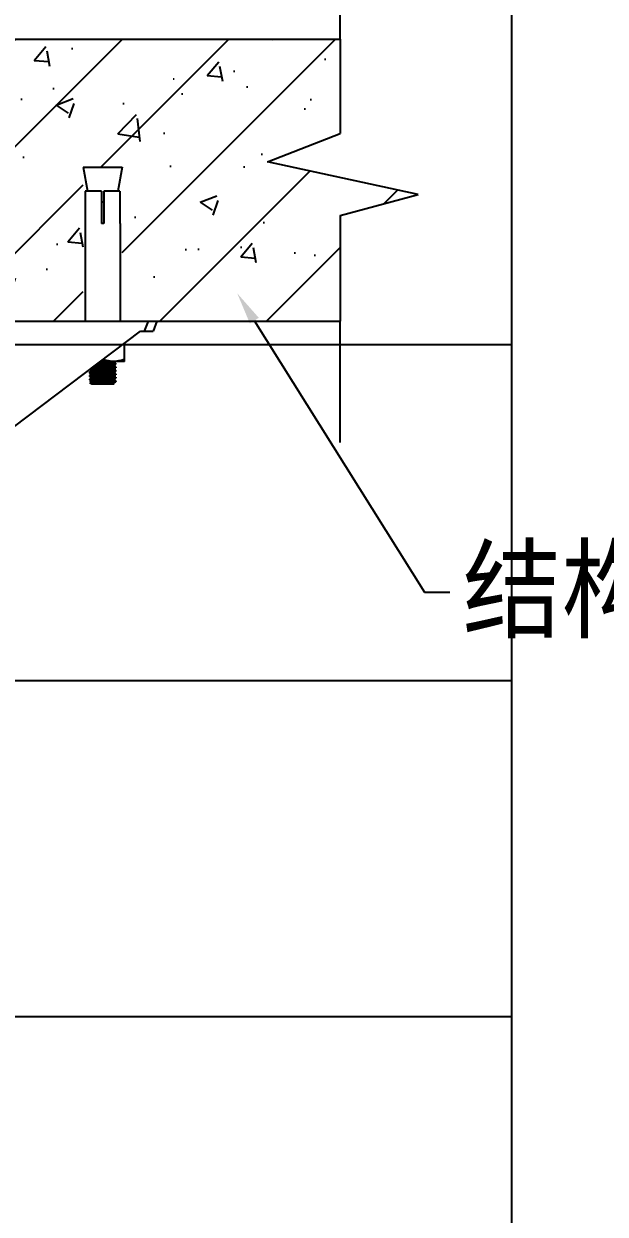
# Model space of a CAD drawing. Extents: x 14168272 to 29396535, y -812963 to 33736.
# Drawn here: x 14624130 to 14625689, y -202537 to -199348 of the extents above; entities that cross this region are included whole.
import ezdxf
from ezdxf import colors
from ezdxf.entities.mleader import LeaderData, LeaderLine
from ezdxf.math import Vec2, Vec3

# ---------------------------------------------------------------- set-up
doc = ezdxf.new("R2010")
doc.units = 0
doc.header["$LTSCALE"] = 1000
doc.header["$MEASUREMENT"] = 0
for name, color, linetype in [('02___PRT_ALL_AXES', 7, 'Continuous'), ('JZ_0', 7, 'Continuous'), ('图框', 4, 'Continuous')]:
    doc.layers.add(name, color=color, linetype=linetype)
doc.styles.add('标题文字', font='txt.shx', dxfattribs={"bigfont": 'hztxt.shx'})

# ---------------------------------------------------------------- blocks, each defined once
blk = doc.blocks.new('抗震大样2')
at = {"layer": '图框', "linetype": 'Continuous'}
h = blk.add_hatch(dxfattribs=at)
h.set_pattern_fill('ANSI31', color=8, scale=2307.852, style=0)
h.set_pattern_definition([(45, (-2247965.054373815, -5842323.887554803), (-203.987224896867, 203.9872248968669), [])])
h.paths.add_polyline_path([(3942.014406284783, 1523.56508099311), (4091.56321588438, 1523.56508099311), (4091.56321588438, 933.6781097904313), (3942.014406284783, 933.6781097904313)])
h.paths.add_polyline_path([(8426.713277483359, 1523.56508099311), (8576.262087083422, 1523.56508099311), (8576.262087083422, 933.6781097904313), (8426.713277483359, 933.6781097904313)])
h.paths.add_polyline_path([(271.8964836336672, 2013.752845788142), (9410.990403633565, 2013.752845792333), (9410.990403633565, 1651.957092799945), (9132.944223188795, 1544.37466709502), (9710.119039889425, 1419.172648607753), (9410.990403633565, 1339.112144922605), (9410.990403633565, 933.678109792294), (8708.444682077039, 933.6781097913627), (7940.679646284785, 933.6781097913627), (271.8964836336672, 933.678109792294), (271.8964836336672, 1339.112144922605), (571.0251198895276, 1419.172648607753), (-6.149696811567992, 1544.37466709502), (271.8964836336672, 1651.957092799945)])
edge = h.paths.add_edge_path(flags=16)
edge.add_line((4083.125004977919, 1432.174141782569), (4083.125004977919, 1307.550133784767))
h = blk.add_hatch(dxfattribs=at)
h.set_pattern_fill('AR-CONC', color=8, scale=92.31407999999999, style=0)
h.set_pattern_definition([(49.99999999999999, (-2247965.054373815, -5842323.887554803), (662.1321387742055, -57.92905608954079), [69.23555999999998, -761.5911599999996]), (355, (-2247965.054373815, -5842323.887554803), (-128.0870171125717, 694.3792480575353), [55.38844800000003, -609.2729280000002]), (100.4513999999999, (-2247909.876697321, -5842328.714971914), (534.0456134429872, 636.449770409782), [58.84116998875196, -647.2528901853691]), (46.18419999999999, (-2247965.054373815, -5842139.259394804), (985.2137554211163, -152.7973553029011), [103.8533399999999, -1142.386739999999]), (96.63559999999998, (-2247882.953235886, -5842151.992559262), (862.8252777303945, 899.2479506373298), [88.26175775255012, -970.8791801903977]), (351.1842, (-2247965.054373815, -5842139.259394804), (862.8245757602127, 899.2486245530843), [83.08267200000002, -913.9093920000004]), (20.99999999999998, (-2247872.740293814, -5842185.416434804), (551.0292536182784, -371.6739248239132), [69.23555999999999, -761.59116]), (326.0000000000001, (-2247872.740293814, -5842185.416434804), (224.6143101623545, 669.4155927045877), [55.38844799999999, -609.2729279999999]), (71.4514, (-2247826.821209049, -5842216.389291207), (775.6437895268194, 297.7410607572227), [58.84116998875199, -647.2528901853693]), (37.49999999999998, (-2247965.054373815, -5842323.887554803), (11.22525856548796, 307.3078985409198), [0, -601.8878015999999, 0, -618.5043359999999, 0, -611.5807799999999]), (7.499999999999998, (-2247965.054373815, -5842323.887554803), (242.850223249975, 364.0975432364513), [0, -352.6397856, 0, -588.0406896000001, 0, -233.093052]), (327.5, (-2248170.914772213, -5842323.887554803), (492.7932707861466, -20.82132233677275), [0, -230.7852, 0, -720.0498240000002, 0, -955.450728]), (317.5, (-2248263.228852214, -5842323.887554803), (538.3629469156659, 92.41099347424151), [0, -300.0207599999999, 0, -478.1869344, 0, -678.508488])])
h.paths.add_polyline_path([(8426.713277483359, 1523.56508099311), (8576.262087083422, 1523.56508099311), (8576.262087083422, 933.6781097904313), (8426.713277483359, 933.6781097904313)])
h.paths.add_polyline_path([(3942.014406284783, 1523.56508099311), (4091.56321588438, 1523.56508099311), (4091.56321588438, 933.6781097904313), (3942.014406284783, 933.6781097904313)])
h.paths.add_polyline_path([(571.0251198895276, 1419.172648607753), (-6.149696811567992, 1544.37466709502), (271.8964836336672, 1651.957092799945), (271.8964836336672, 2013.752845788142), (9410.990403633565, 2013.752845792333), (9410.990403633565, 1651.957092799945), (9132.944223188795, 1544.37466709502), (9710.119039889425, 1419.172648607753), (9410.990403633565, 1339.112144922605), (9410.990403633565, 933.678109792294), (8708.444682077039, 933.6781097913627), (7940.679646284785, 933.6781097913627), (271.8964836336672, 933.678109792294), (271.8964836336672, 1339.112144922605)])
at = {"color": 3, "linetype": 'Continuous'}
for p, q in [((8435.151488390286, 1432.174141782569), (8435.151488390286, 1307.550133785233)), ((8497.333548682276, 1432.174141782569), (8435.151488390286, 1432.174141782569)), ((8497.333548682276, 1432.174141782569), (8497.333548682276, 1307.550133785233)), ((8505.641815884504, 1432.174141782569), (8505.641815884504, 1307.550133785233)), ((8567.823876216542, 1432.174141782569), (8505.641815884504, 1432.174141782569)), ((8567.823876216542, 1432.174141782569), (8567.823876216542, 1307.550133785233)), ((8435.021544683259, 1307.550133785233), (8435.021544683259, 933.6781097911298)), ((8435.151488390286, 1307.550133785233), (8435.021544683259, 1307.550133785233)), ((8505.641815884504, 1307.550133785233), (8497.333548682276, 1307.550133785233)), ((8567.953819883522, 1307.550133785233), (8567.823876216542, 1307.550133785233)), ((8567.953819883522, 1307.550133785233), (8567.953819883522, 933.6781097911298)), ((8490.88082844438, 778.6906891230028), (8520.566132844891, 779.9751628907397)), ((8543.570173197426, 777.9665714171715), (8543.899370505009, 778.2220189308282)), ((8543.985588675365, 778.1321196684148), (8547.167103551794, 779.9751665876247)), ((8544.142115058377, 776.6517713516951), (8544.142115058377, 778.1321196684148)), ((8551.20313193556, 772.6528883110732), (8544.18142163707, 776.7196124214679)), ((8451.638079082593, 739.2645689488854), (8451.772232674062, 739.4198195119388)), ((8451.772232591175, 735.7860114974901), (8451.638079082593, 735.9412620717194)), ((8451.772232591175, 749.079239025712), (8458.79394313693, 745.0125157102011)), ((8458.989776222035, 743.6000078832731), (8451.772232674062, 739.4198195119388)), ((8451.772232591175, 735.7860114974901), (8458.79394313693, 731.7192881824449)), ((8458.989776222035, 730.3067803664599), (8451.772232674062, 726.1265919951256)), ((8452.054300464224, 749.5651788527612), (8452.47282161424, 749.622210205067)), ((8458.83324954845, 745.080355985323), (8458.83324954845, 743.6000078832731)), ((8458.83324954845, 731.7871284682769), (8458.83324954845, 730.3067803664599)), ((8458.969503347296, 730.3430806342512), (8459.232179683167, 730.4480953090824)), ((8543.32805866003, 738.0197388667148), (8543.945228693075, 738.3142921903636)), ((8543.49416709179, 764.6509605958126), (8543.915678096935, 764.9239293804858)), ((8543.985588675365, 764.8388921504375), (8551.203132018913, 769.019080306869)), ((8543.985588675365, 751.5456646224484), (8551.203132018913, 755.7258527788799)), ((8543.985588675365, 738.2524371056352), (8551.203132018913, 742.4326252620667)), ((8543.985588675365, 724.9592095878907), (8551.203132018913, 729.1393977440894)), ((8544.142115058377, 763.3585438232403), (8544.142115058377, 764.8388921504375)), ((8544.142115058377, 750.0653163054958), (8544.142115058377, 751.5456646224484)), ((8544.142115058377, 736.7720887889154), (8544.142115058377, 738.2524371056352)), ((8551.20313193556, 759.3596607933287), (8544.18142163707, 763.4263849037234)), ((8551.20313193556, 746.0664332762826), (8544.18142163707, 750.1331573866773)), ((8551.20313193556, 732.7732057587709), (8544.18142163707, 736.8399298586883)), ((8551.337285484187, 772.4976377470884), (8551.20313193556, 772.6528883110732)), ((8551.203132018913, 769.019080306869), (8551.337285484187, 769.1743308708537)), ((8551.337285484187, 759.2044102302752), (8551.20313193556, 759.3596607933287)), ((8551.203132018913, 755.7258527788799), (8551.337285484187, 755.8811033531092)), ((8551.337285484187, 745.9111827125307), (8551.20313193556, 746.0664332762826)), ((8551.203132018913, 742.4326252620667), (8551.337285484187, 742.5878758360632)), ((8551.337285484187, 732.6179551843088), (8551.20313193556, 732.7732057587709)), ((8551.203132018913, 729.1393977440894), (8551.337285484187, 729.2946483080741)), ((8451.638079082593, 725.9713414311409), (8451.772232674062, 726.1265919951256)), ((8451.772232591175, 722.4927839909215), (8451.638079082593, 722.6480345437303)), ((8451.638079082593, 712.6781139143277), (8451.772232674062, 712.8333644771483)), ((8451.772232591175, 709.1995564629324), (8451.638079082593, 709.3548070266843)), ((8451.772232591175, 722.4927839909215), (8458.79394313693, 718.4260606653988)), ((8458.989776222035, 717.013552838238), (8451.772232674062, 712.8333644771483)), ((8451.772232591175, 709.1995564629324), (8458.79394313693, 705.1328331474215)), ((8452.728608693928, 700.0938198675867), (8452.692197048571, 699.9934816621244)), ((8459.946759869345, 692.7387744428124), (8452.692197048571, 699.9934816621244)), ((8458.989776222035, 703.7203253204934), (8452.728608693928, 700.0938198675867)), ((8458.83324954845, 718.4939009505324), (8458.83324954845, 717.013552838238)), ((8458.83324954845, 705.2006734223105), (8458.83324954845, 703.7203253204934)), ((8458.982052819338, 717.0278849818278), (8459.250625945162, 717.1368082263507)), ((8458.993642101996, 703.7132072495297), (8459.269122060388, 703.8297632709146)), ((8543.029018284753, 692.7383609928656), (8459.946346284822, 692.7383609928656)), ((8536.754676998593, 701.0476206110325), (8466.25670124637, 701.0476206110325)), ((8507.180413459428, 693.8523069065996), (8475.621635554824, 693.8523069065996)), ((8543.028604740277, 692.7387744428124), (8546.069436436519, 695.7796666689683)), ((8543.668794278521, 724.8636305697728), (8543.95817800099, 725.0048666738439)), ((8543.687564318534, 711.5658965215553), (8543.970204674639, 711.6932480966207)), ((8543.985588675365, 711.6659820596687), (8551.203132018913, 715.846170227509)), ((8543.985588675365, 698.3727545428555), (8551.203132018913, 702.5529426992871)), ((8544.142115058377, 723.4788612709381), (8544.142115058377, 724.9592095878907)), ((8544.142115058377, 710.185633742949), (8544.142115058377, 711.6659820596687)), ((8544.142115058377, 696.8924062361475), (8544.142115058377, 698.3727545428555)), ((8551.20313193556, 719.4799782307819), (8544.18142163707, 723.5467023409437)), ((8551.20313193556, 706.186750713503), (8544.18142163707, 710.2534748241305)), ((8546.029687856324, 695.8894008109346), (8544.18142018374, 696.9602397836279)), ((8546.029687856324, 695.8894008109346), (8546.069436436519, 695.779666712042)), ((8551.337285484187, 719.3247276674956), (8551.20313193556, 719.4799782307819)), ((8551.203132018913, 715.846170227509), (8551.337285484187, 716.0014207903296)), ((8551.337285484187, 706.0314961632248), (8551.20313193556, 706.186750713503)), ((8551.337285484187, 702.7082004952244), (8551.203132018913, 702.5529426992871))]:
    blk.add_line(p, q, dxfattribs=at)
at = {"color": 5, "linetype": 'Continuous'}
for p, q in [((7940.679646284785, 933.6781097911298), (8708.444682077039, 933.6781097911298)), ((8675.27078791149, 933.6781097911298), (8660.991809248924, 896.2909073883202)), ((8708.448415729217, 933.6781097911298), (8694.840586906299, 896.2909073883202)), ((8107.048974361271, 489.3391946300399), (8646.882358284667, 896.2909073883202)), ((8646.882358284667, 896.2909073883202), (8694.836634952575, 896.2909073883202))]:
    blk.add_line(p, q, dxfattribs=at)
at = {"color": 4}
for points in [[(9410.990403633565, 2013.752845791867), (9410.990403633565, 2476.969152061269)], [(9410.990403633565, 2013.752845791867), (9410.990403633565, 1651.957092799712)], [(9132.944223188795, 1544.374667094788), (9410.990403633565, 1651.957092799712)], [(9710.119039889425, 1419.17264860752), (9132.944223188795, 1544.374667094788)], [(9410.990403633565, 1339.112144922372), (9710.119039889425, 1419.17264860752)], [(9410.990403633565, 1339.112144922372), (9410.990403633565, 933.6781097918283)], [(9410.990403633565, 470.4618035217281), (9410.990403633565, 933.6781097918283)]]:
    blk.add_lwpolyline(points, dxfattribs=at)
at = {"color": 3, "linetype": 'Continuous'}
for points, start_tangent, end_tangent in [([(8482.462948947214, 772.3519456435461), (8485.217078623828, 772.5004577434156), (8494.414749982767, 772.9760152737144), (8503.968278049026, 773.4515728035476), (8513.397001198027, 773.9271303336136), (8522.226537099574, 774.4026878639124), (8530.012649894226, 774.8782453837339), (8536.363601087127, 775.353802913567), (8540.959858544637, 775.8293604541104), (8543.570173197426, 776.3049179741647), (8544.033175191842, 776.7183939740062)], (0.9984990965115849, 0.05476818661914098), (0.5217251967826146, 0.8531136026591898)), ([(8484.847002359107, 774.1423922555987), (8485.217078623828, 774.1621111764107), (8494.414749982767, 774.6376687176526), (8503.968278049026, 775.1132262367755), (8513.397001198027, 775.5887837666087), (8522.226537099574, 776.0643412966747), (8530.012649894226, 776.5398988267407), (8536.363601087127, 777.0154563572723), (8540.959858544637, 777.4910138871055), (8543.570173197426, 777.9665714171715)], (0.9985795126469853, 0.05328186297146192), (0.8375242309610832, 0.546400185352317)), ([(8451.638079082593, 735.9412620717194), (8452.59592525009, 736.3566754353233)], (0, 1), (0.9963283596448038, 0.08561424979227829)), ([(8451.714836256579, 726.1786334917415), (8452.719428018201, 726.412816161057), (8456.00109876506, 726.8631013957784), (8461.327073240653, 727.312787896255), (8468.301126569975, 727.7534230339807), (8476.667503910605, 728.1920030449983), (8486.14671822451, 728.6328160203993), (8496.353102117777, 729.0763427710626), (8506.686912399251, 729.515712530585), (8516.882109876722, 729.9588658199646), (8526.343977898825, 730.3990615333896), (8534.710205526091, 730.8379201970529), (8541.675734944642, 731.2784760347567), (8546.988424089737, 731.7276650771964), (8550.259113010019, 732.1771316984668), (8551.33613694692, 732.5884734645952)], (0.6717033379357785, 0.7408202385234447), (0.07925684787149036, 0.9968542280922902)), ([(8451.718648921233, 739.4713378348388), (8452.666930197272, 739.6951558210421), (8455.785001773853, 740.1336401968729), (8460.837537009269, 740.5705380800646), (8467.440641247202, 740.9971880330704), (8475.421062852722, 741.4237091324758), (8484.632357901428, 741.8581296480261), (8494.539570813067, 742.2920255805366), (8504.5453543365, 742.7177289796527), (8514.390044133645, 743.1417750441469)], (0.6930771379361759, 0.7208634273357188), (0.9990360966050292, 0.04389621487311855)), ([(8452.47282161424, 749.622210205067), (8454.949093343224, 750.0099307785276), (8458.983962803148, 750.3976514053065), (8464.442300482653, 750.7853720206767), (8471.141304266639, 751.1730926372111), (8478.85662152525, 751.5608132528141), (8487.329862953164, 751.948533826042), (8496.277255947702, 752.3362544528209), (8505.3991483883, 752.7239750684239), (8514.390044133645, 753.1116956847254)], (0.9940161456653756, 0.1092332465715044), (0.9990360966053514, 0.04389621486578448)), ([(8452.59592525009, 736.3566754353233), (8455.432654183824, 736.7720887889154), (8460.039252067916, 737.1875021525193), (8466.23868983984, 737.6029155047145), (8473.792726644315, 738.0183288683183), (8482.411065021995, 738.4337422319222), (8491.762507162057, 738.8491555852816), (8501.487682282925, 739.2645689488854), (8511.212857450359, 739.6799823124893), (8520.564299544785, 740.0953956649173), (8529.182637965772, 740.5108090285212), (8536.736674770247, 740.926222392125), (8542.936112538911, 741.3416357452516), (8547.542710383423, 741.7570491088554), (8550.379439356737, 742.1724624724593), (8551.25137413945, 742.3823531889357)], (0.9963283593744078, 0.08561425293898851), (0.721523877536385, 0.6923895537519755)), ([(8452.59592525009, 723.0634479073342), (8455.432654183824, 723.4788612709381), (8460.039252067916, 723.894274634542), (8466.23868983984, 724.3096879876684), (8473.792726644315, 724.7251013512723), (8482.411065021995, 725.1405147148762), (8491.762507162057, 725.555928067537), (8501.487682282925, 725.9713414311409), (8511.212857450359, 726.3867547947448), (8520.564299544785, 726.8021681478713), (8529.182637965772, 727.2175815114751), (8536.736674770247, 727.632994864136), (8542.936112538911, 728.0484082277399), (8547.542710383423, 728.4638215913437), (8550.379439356737, 728.8792349444702), (8551.25137413945, 729.0891256609466)], (0.9963283593744078, 0.08561425293898851), (0.721523877536385, 0.6923895537519755)), ([(8457.570415865164, 753.6386441232171), (8461.118871801998, 753.8842547396198), (8467.96303389268, 754.3205693308264), (8476.430862441659, 754.7668588291854), (8486.146265589166, 755.2192508724984), (8496.468253748491, 755.6677105324343), (8506.770951602142, 756.1057541607879), (8517.02549220575, 756.5517220410984), (8526.688106243964, 757.0024048318155), (8535.120360748842, 757.4478407795541), (8541.95034677349, 757.8847565122414), (8547.06194809964, 758.3217901056632), (8550.262005407363, 758.7641805680469), (8551.336132962722, 759.1749263929669)], (0.995594961641423, 0.09375858549601401), (0.07952816629915815, 0.9968326192320823)), ([(8458.879396948032, 745.1111842761748), (8458.85846152762, 745.153101807693), (8460.25768488925, 745.6286593379918), (8463.731291395612, 746.1042168999556), (8469.10451527778, 746.5797744411975), (8476.107016323134, 747.0553319714963), (8484.386481501628, 747.5308894901536), (8493.526350332424, 748.0064470204525), (8503.066773482598, 748.4820045502856), (8512.52774861455, 748.9575620805845)], (-0.5554905742414978, 0.8315228330772708), (0.99868417230981, 0.05128278442001701)), ([(8458.859963579569, 731.8029888246674), (8458.84533400787, 731.8374909863342), (8460.144346956164, 732.3130485052243), (8463.523445347324, 732.7886060464662), (8468.812618352473, 733.2641635765322), (8475.745754628442, 733.7397210954223), (8483.974030910991, 734.2152786257211), (8493.08346232446, 734.690836166963), (8502.615730825346, 735.1663936856203), (8512.091244428884, 735.6419512159191), (8521.033266583923, 736.1175087462179), (8528.991902040318, 736.5930662762839), (8535.566732251085, 737.0686238061171), (8540.426961137913, 737.5441813364159), (8543.32805866003, 738.0197388667148)], (-0.5105132761206127, 0.8598698709133836), (0.9319592097170258, 0.3625631412921294)), ([(8458.954387824982, 743.6568594430573), (8460.25768488925, 743.9670058938209), (8463.731291395612, 744.4425634669606), (8469.10451527778, 744.9181209970266), (8476.107016323134, 745.3936785270926), (8484.386481501628, 745.8692360571586), (8493.526350332424, 746.3447935874574), (8503.066773482598, 746.8203511175234), (8512.52774861455, 747.295908637112)], (0.8489621357476321, 0.528453680152593), (0.9986841723131346, 0.05128278435527251)), ([(8459.232179683167, 730.4480953090824), (8460.144346956164, 730.6513950722292), (8463.523445347324, 731.1269526020624), (8468.812618352473, 731.602510132594), (8475.745754628442, 732.07806766266), (8483.974030910991, 732.553625192726), (8493.08346232446, 733.0291827225592), (8502.615730825346, 733.5047402426135), (8512.091244428884, 733.980297782924), (8521.033266583923, 734.4558553132229), (8528.991902040318, 734.9314128328115), (8535.566732251085, 735.4069703631103), (8540.426961137913, 735.8825279034209), (8543.32805866003, 736.3580854232423), (8544.106043760665, 736.7951956624165)], (0.9550911174751348, 0.2963122631955997), (0.5394056480308279, 0.842046047952511)), ([(8462.93614220433, 757.6274014145602), (8463.943363489583, 757.7581742885523), (8469.400036810897, 758.2337318186183), (8476.471118903719, 758.7092893486843), (8484.80084619252, 759.1848468787502), (8493.970129447058, 759.6604044090491), (8503.517639379483, 760.1359619391151), (8512.963017157745, 760.6115194691811), (8521.83104243502, 761.0870770318434), (8529.675542991143, 761.5626345619094), (8536.101842565928, 762.0381920919754), (8540.786618129816, 762.513749622507), (8543.49416709179, 762.9893071523402), (8544.061003606766, 763.4125026629772)], (0.9907165318249843, 0.1359439353876251), (0.5538793646123589, 0.8325969309675659)), ([(8465.496006688103, 759.5836100087035), (8469.400036810897, 759.8953852518462), (8476.471118903719, 760.3709427928552), (8484.80084619252, 760.8465003229212), (8493.970129447058, 761.3220578418113), (8503.517639379483, 761.7976153718773), (8512.963017157745, 762.2731729021762), (8521.83104243502, 762.7487304753158), (8529.675542991143, 763.2242880053818), (8536.101842565928, 763.6998455354478), (8540.786618129816, 764.1754030655138), (8543.49416709179, 764.6509605958126)], (0.9956034688844091, 0.09366820562673144), (0.8799340956543448, 0.4750957664565854)), ([(8472.07089380594, 764.5175369656645), (8473.792726644315, 764.604783914052), (8482.411065021995, 765.0201972667128), (8491.762507162057, 765.4356106303167), (8501.487682282925, 765.8510239939205), (8511.212857450359, 766.266437347047), (8520.564299544785, 766.6818507106509), (8529.182637965772, 767.0972640633117), (8536.736674770247, 767.5126774269156), (8542.936112538911, 767.9280907905195), (8547.542710383423, 768.343504143646), (8550.379439356737, 768.7589175072499), (8551.25137413945, 768.9688082237262)], (0.998683128008891, 0.05130311716043356), (0.7215238776063537, 0.6923895536790627)), ([(8476.802616689354, 768.0777467775624), (8485.742438063957, 768.4944400605746), (8495.836954092141, 768.9339899029583), (8506.126093064435, 769.3714763226453), (8516.462962782942, 769.8198715650942), (8526.21941753244, 770.2726503531449), (8534.747524599079, 770.7197281816043), (8541.666870565154, 771.1575228932779), (8546.956204213202, 771.6040059737861), (8550.245873535983, 772.0541060529649), (8551.336147540249, 772.4681407886092)], (0.9988463862254716, 0.04801975348037717), (0.07847895427440899, 0.9969157706326024)), ([(8512.52774861455, 748.9575620805845), (8521.433270766865, 749.4331196106505), (8529.33528102329, 749.9086771407165), (8535.836209690198, 750.3842346707825), (8540.608979068696, 750.8597922010813), (8543.413459253963, 751.3353497311473), (8543.931082704104, 751.6209366135299)], (0.9986841723057273, 0.05128278449952204), (0.8099488129431176, 0.5865005715359829)), ([(8512.52774861455, 747.295908637112), (8521.433270766865, 747.7714661776554), (8529.33528102329, 748.2470237077214), (8535.836209690198, 748.7225812275428), (8540.608979068696, 749.1981387576088), (8543.413459253963, 749.6736962879077), (8544.08514219476, 750.1040378652979)], (0.9986841723211343, 0.05128278419948807), (0.5621117584422255, 0.827061286133615)), ([(8514.390044133645, 753.1116956847254), (8523.116882501636, 753.5073253563605), (8531.089582319371, 753.902954984922), (8538.030162096024, 754.2985846565571), (8543.696626768913, 754.6942143384367), (8547.891405534465, 755.0898439998273), (8550.468240318354, 755.4854736817069), (8551.244696284644, 755.6780229210854)], (0.9990360965938497, 0.04389621512755307), (0.7548158846642556, 0.6559367197058853)), ([(8514.390044133645, 743.1417750441469), (8523.132634058129, 743.5381467691623), (8531.173171007074, 743.937446947908), (8538.0930194119, 744.3325901348144), (8543.743123279884, 744.7280080190394), (8547.924968564883, 745.1238315736409), (8550.476156558841, 745.5173643236049)], (0.9990360965829282, 0.04389621537611566), (0.9945990880096177, 0.1037913971889625)), ([(8550.476156558841, 745.5173643236049), (8551.337285484187, 745.9111827125307)], (0.9945990898221753, 0.1037913798198136), (0, 1)), ([(8551.336132962722, 759.1749263929669), (8551.337285484187, 759.2044102302752)], (0.07952825768277062, 0.9968326119414146), (0, 1)), ([(8551.33613694692, 732.5884734645952), (8551.337285484187, 732.6179551843088)], (0.07925745838162183, 0.9968541795522982), (0, 1)), ([(8551.336147540249, 772.4681407886092), (8551.337285484187, 772.4976377470884)], (0.07847849285308679, 0.9969158069563889), (0, 1)), ([(8451.638079082593, 722.6480345437303), (8452.59592525009, 723.0634479073342)], (0, 1), (0.9963283596448038, 0.08561424979227829)), ([(8451.638079082593, 709.3548070266843), (8452.59592525009, 709.7702203902882)], (0, 1), (0.9963283596448038, 0.08561424979227829)), ([(8451.716135960072, 712.8852563253604), (8452.702312239446, 713.1160681725014), (8455.866045595612, 713.5557589163072), (8461.04988273466, 713.9995733040851), (8467.932260735426, 714.4391213841736), (8476.297164891846, 714.8806065921672), (8485.732438610401, 715.3210827100556), (8495.798139573075, 715.7594217355363), (8506.11502026068, 716.1980942548253), (8516.418736336753, 716.6449938372243), (8526.099902986083, 717.093902840279), (8534.538405514322, 717.5349327931181), (8541.53457831731, 717.975155803375), (8546.90710098343, 718.4260256844573), (8550.23694534786, 718.8793788328767), (8551.336155393627, 719.2952245611232)], (0.6790589376727139, 0.7340837548718848), (0.07791813302698747, 0.9969597607454319)), ([(8452.59592525009, 709.7702203902882), (8455.432654183824, 710.185633742949), (8460.039252067916, 710.6010471065529), (8466.23868983984, 711.0164604701567), (8473.792726644315, 711.4318738235161), (8482.411065021995, 711.84728718712), (8491.762507162057, 712.2627005507238), (8501.487682282925, 712.6781139143277), (8511.212857450359, 713.0935272667557), (8520.564299544785, 713.5089406303596), (8529.182637965772, 713.9243539939635), (8536.736674770247, 714.33976734709), (8542.936112538911, 714.7551807106938), (8547.542710383423, 715.1705940631218), (8550.379439356737, 715.5860074267257), (8551.25137413945, 715.7958981429692)], (0.9963283593744078, 0.08561425293898851), (0.721523877536385, 0.6923895537519755)), ([(8466.25670124637, 701.0476206110325), (8460.297211344354, 700.7855189961847), (8455.952988413628, 700.5227181643713), (8453.3789808047, 700.2580588064156), (8452.706994444598, 700.1307226107456)], (-0.9992371251331997, -0.03905339621003742), (-0.8628855990839858, -0.5053992905549741)), ([(8458.843698233366, 718.4982938230969), (8458.836979463696, 718.5218801216688), (8460.035636560526, 718.9974376517348), (8463.319848599378, 719.472995181568), (8468.524378723, 719.9485527006909), (8475.387374158017, 720.4241102307569), (8483.56354065705, 720.8996677722316), (8492.641515016556, 721.3752252913546), (8502.1645619208, 721.8507828211877), (8511.653553363867, 722.3263403512537), (8520.631074666511, 722.8018978815526), (8528.645444557536, 723.2774554118514), (8535.293440316804, 723.7530129416846), (8540.240584767424, 724.2285704717506), (8543.23797490215, 724.7041280018166), (8543.668794278521, 724.8636305697728)], (-0.3875628131547492, 0.9218432978872152), (0.9225005775581254, 0.3859957051638339)), ([(8458.833759800531, 705.2007245665882), (8458.833398767747, 705.2062692572363), (8459.93156587705, 705.6818267873023), (8463.12052400317, 706.1573843061924), (8468.239828713238, 706.6329418472014), (8475.03191512404, 707.1084993775003), (8483.15505659813, 707.5840568963904), (8492.200557848904, 708.0596144264564), (8501.713317250833, 708.5351719565224), (8511.21472444199, 709.0107294868212), (8520.226740049664, 709.4862870168872), (8528.295947329141, 709.9618445469532), (8535.016364548355, 710.4374020770192), (8540.049870818853, 710.912959607318), (8543.143218033016, 711.388517137384), (8543.687564318534, 711.5658965215553)], (-0.09973391551919959, 0.9950141436659125), (0.9344565677666955, 0.3560771306299903)), ([(8459.250625945162, 717.1368082263507), (8460.035636560526, 717.3357842077967), (8463.319848599378, 717.8113417376298), (8468.524378723, 718.2868992676958), (8475.387374158017, 718.7624567979947), (8483.56354065705, 719.2380143280607), (8492.641515016556, 719.7135718581267), (8502.1645619208, 720.1891293881927), (8511.653553363867, 720.6646869184915), (8520.631074666511, 721.140244438313), (8528.645444557536, 721.6158019681461), (8535.293440316804, 722.0913595086895), (8540.240584767424, 722.5669170285109), (8543.23797490215, 723.0424745588098), (8544.124003658071, 723.4883243851364)], (0.9504018912907775, 0.3110245087302824), (0.4630925138962155, 0.8863099478022819)), ([(8459.269122060388, 703.8297632709146), (8459.93156587705, 704.0201733431313), (8463.12052400317, 704.4957308731973), (8468.239828713238, 704.9712884032633), (8475.03191512404, 705.4468459333293), (8483.15505659813, 705.9224034633953), (8492.200557848904, 706.3979609936941), (8501.713317250833, 706.8735185237601), (8511.21472444199, 707.3490760433488), (8520.226740049664, 707.8246335838921), (8528.295947329141, 708.300191114191), (8535.016364548355, 708.7757486337796), (8540.049870818853, 709.2513061638456), (8543.143218033016, 709.7268636941444), (8544.13788174605, 710.1868201219477)], (0.9435972588401607, 0.3310954743111642), (0.2698540509156355, 0.9629012364746562)), ([(8466.25670124637, 701.0476206110325), (8474.440539601725, 701.4948503987398), (8483.828922082204, 701.9421002082527), (8494.003900685348, 702.3893663419876), (8504.512400591746, 702.8366451882757), (8514.886420766823, 703.283933127299), (8524.66390557075, 703.7312265145592), (8533.409355496988, 704.1785217288416), (8540.733253299259, 704.6258151591755), (8546.309437762946, 705.0731031084433), (8549.889647564385, 705.5203819447197), (8551.314584389329, 705.9676481313072), (8551.295886385255, 706.0019390864763)], (0.9982054153531446, 0.05988279184921422), (-0.5810596708828372, 0.8138609579489172)), ([(8475.621635554824, 693.8523069065996), (8482.821443737485, 694.9048881751951), (8491.23964190064, 695.9573196445126), (8500.337436547037, 696.9879014950711), (8509.688163134735, 697.9953621774912), (8519.24653292587, 699.0181998917833), (8528.463167782873, 700.0423932685517), (8536.754676998593, 701.0476206110325)], (0.987116432107159, 0.1600035920347809), (0.9917689197318885, 0.1280406570345648)), ([(8475.621635554824, 693.8523069065996), (8483.288312812801, 694.2981435686816), (8491.760181178804, 694.7439802200533), (8500.662421522196, 695.1898168390617), (8509.601173708681, 695.6356534908991), (8518.18096226547, 696.0814901420381), (8526.022193272132, 696.5273268041201), (8532.777948746458, 696.9731634128839), (8538.149335010909, 697.4190000751987), (8541.898706947453, 697.8648367261048), (8543.860181823839, 698.3106733884197), (8543.898791337386, 698.4033502410166)], (0.9980601120308038, 0.06225763224745453), (0.3324465924296373, 0.9431220828619817)), ([(8507.180413459428, 693.8523069065996), (8516.061653909273, 694.3068359247409), (8524.272810844239, 694.7613649421837), (8531.436350864358, 695.2158939489163), (8537.222908007912, 695.6704229670577), (8541.366427380592, 696.1249519847333), (8543.676397797652, 696.5794809921645), (8544.016314227134, 696.9575895220041)], (0.9987499331125186, 0.04998570903507947), (0.4600572184142939, 0.8878892700021228)), ([(8546.069436436519, 695.7796666689683), (8544.883976521902, 695.5069463395048), (8541.917293328326, 695.233106690459), (8537.35068408819, 694.9610783141106), (8531.370028498583, 694.6887698324863), (8524.091541856527, 694.4110879327636), (8515.845915172249, 694.1301555964164), (8507.180413459428, 693.8523069065996)], (-0.7070997297247189, -0.7071138325780578), (-0.9995012271057921, -0.03158000972159549)), ([(8551.082031253725, 702.6524397330359), (8550.833335532807, 702.4071042025462), (8548.202676509507, 701.9539197562262), (8543.437060798984, 701.5007565356791), (8536.754676998593, 701.0476206110325)], (-0.6348209134699435, -0.7726593090238327), (-0.9982017544426467, -0.05994378556299535)), ([(8551.336155393627, 719.2952245611232), (8551.337285484187, 719.3247276674956)], (0.07791846313125458, 0.996959734945832), (0, 1))]:
    blk.add_spline(points, degree=3, dxfattribs=dict(at, start_tangent=start_tangent, end_tangent=end_tangent))
at = {"layer": '02___PRT_ALL_AXES', "color": 133, "linetype": 'Continuous', "ltscale": 0.001}
blk.add_line((271.8964836336672, 2013.752845787443), (9410.990403633565, 2013.752845787443), dxfattribs=at)
at = {"layer": '02___PRT_ALL_AXES', "color": 3, "linetype": 'Continuous'}
for p, q in [((8426.713277483359, 1523.565080992645), (8443.849078584928, 1432.174141782569)), ((8426.713277483359, 1523.565080992645), (8576.262087083422, 1523.565080992645)), ((8576.262087083422, 1523.565080992645), (8559.126285981853, 1432.174141782569)), ((8497.333548682276, 1390.632805786794), (8505.641815884504, 1390.632805786794)), ((8584.570354282856, 779.975166544551), (8584.570354282856, 849.3171975044534)), ((8584.570354282856, 779.9751665876247), (8492.586116280872, 779.9751665876247)), ((8451.638079082593, 739.2645689488854), (8451.638079082593, 735.9412620717194)), ((8551.337285484187, 772.4976377470884), (8551.337285484187, 769.1743308708537)), ((8551.337285484187, 759.2044102302752), (8551.337285484187, 755.8811033531092)), ((8551.337285484187, 745.9111827125307), (8551.337285484187, 742.5878758360632)), ((8551.337285484187, 732.6179551843088), (8551.337285484187, 729.2946483080741)), ((8451.638079082593, 725.9713414311409), (8451.638079082593, 722.6480345437303)), ((8451.638079082593, 712.6781139143277), (8451.638079082593, 709.3548070266843)), ((8551.337285484187, 719.3247276674956), (8551.337285484187, 716.0014207903296)), ((8551.337285484187, 706.0315001497511), (8551.337285484187, 702.7081932735164))]:
    blk.add_line(p, q, dxfattribs=at)
at = {"layer": '02___PRT_ALL_AXES', "color": 133, "linetype": 'Continuous'}
blk.add_line((8708.444682077039, 933.6781097911298), (9410.990403633565, 933.6781097918283), dxfattribs=at)
at = {"layer": '02___PRT_ALL_AXES', "color": 3, "linetype": 'Continuous'}
for points, start_tangent, end_tangent in [([(8543.029019114561, 779.975166544551), (8534.875083792955, 780.2821990970988), (8526.714621123858, 781.1927603916265), (8518.506622869521, 782.6845364293549), (8510.151446944568, 784.7456376042683), (8502.152811788023, 787.1754360913765)], (-1, 0), (-0.9498228238858861, 0.3127884320518278)), ([(8584.570354282856, 787.3958115531132), (8575.906913561746, 784.7457273399923), (8567.549681424629, 782.6841638926417), (8559.34130510129, 781.1924493256956), (8551.181614103727, 780.2820986148436), (8543.029019114561, 779.975166544551)], (-0.9486832980505138, -0.3162277660168381), (-0.9999999999995682, -9.292627446697867e-07))]:
    blk.add_spline(points, degree=3, dxfattribs=dict(at, start_tangent=start_tangent, end_tangent=end_tangent))
at = {"color": 4}
ml = blk.add_multileader_mtext('Standard', dxfattribs=at)
ml.set_content('{\\fFangSong_GB2312|b0|i0|c134|p49;\\W0.9;结构体}', color=4, style='标题文字')
ml.set_leader_properties()
ml.build(insert=Vec2(0, 0))
ml.multileader.update_dxf_attribs({"dogleg_length": 0.36, "arrow_head_size": 123.08544})
ctx = ml.context
ctx.base_point, ctx.char_height, ctx.arrow_head_size, ctx.landing_gap_size, ctx.plane_origin = Vec3(9830.437081836575, -102.4513935050927), 307.7136, 123.08544, 49.8496032, Vec3(8938.53081272915, 909.6626124444883)
notes = []
notes.append((ctx, [(0, (1, 1, 0), (9733.92888123542, -102.4513935050927), (1, 0), 96.50820060115504, [(0, [(9016.863320012577, 1040.620913971681)], 0, [])])]))
ctx.mtext.insert, ctx.mtext.width, ctx.mtext.flow_direction = Vec3(9880.286685036961, 61.58710649400018), 1718.781439213385, 5
for ctx, leaders in notes:
    for number, flags, end, landing, length, lines in leaders:
        leader = LeaderData()
        leader.index, (leader.has_last_leader_line, leader.has_dogleg_vector, leader.attachment_direction) = number, flags
        leader.last_leader_point, leader.dogleg_vector, leader.dogleg_length = Vec3(end), Vec3(landing), length
        for number, points, colour, breaks in lines:
            line = LeaderLine()
            line.index, line.vertices, line.color, line.breaks = number, Vec3.list(points), colors.encode_raw_color(colour), breaks
            leader.lines.append(line)
        ctx.leaders.append(leader)

msp = doc.modelspace()

# ---------------------------------------------------------------- linework, layer by layer
at = {"layer": 'JZ_0', "color": 8}
for p, q in [((14625438.80600984, -233295.124564599), (14625438.80600983, -184907.0645107832)), ((14608205.81747154, -200207.0645107832), (14625438.80600983, -200207.0645107832)), ((14608205.81747154, -201107.0645107832), (14625438.80600983, -201107.0645107832)), ((14608205.81747154, -202007.0645107832), (14625438.80600983, -202007.0645107832))]:
    msp.add_line(p, q, dxfattribs=at)

# ---------------------------------------------------------------- block references
at = {"xscale": 0.7, "yscale": 0.7, "zscale": 0.7}
msp.add_blockref('抗震大样2', (14618390.80350468, -200798.5891021451), dxfattribs=at)

doc.saveas('drawing.dxf')
